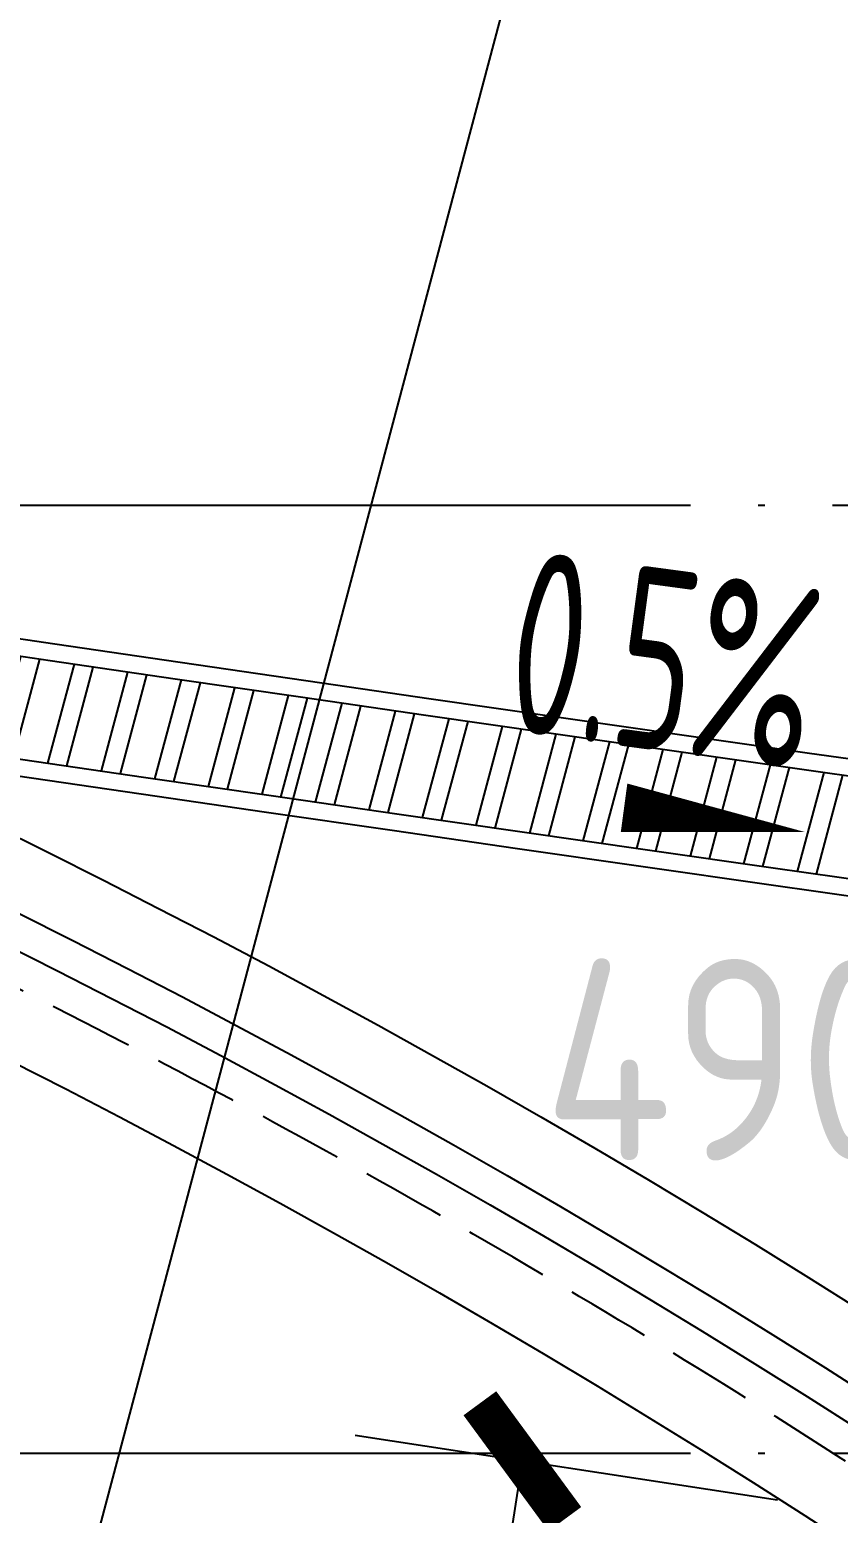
# Model space of a CAD drawing. Header units: inches. Extents: x 0 to 1813292486, y 0 to 3473589894.
# Drawn here: x 600520291 to 600522681, y 3473201040 to 3473205422 of the extents above; entities that cross this region are included whole.
import ezdxf

# ---------------------------------------------------------------- set-up
doc = ezdxf.new("R2010")
doc.units = ezdxf.units.IN
doc.header["$LTSCALE"] = 1000
doc.header["$MEASUREMENT"] = 0
doc.linetypes.add('AX-MALL-GIRD-200$0$DOTE', pattern=[2.42, 2, -0.2, 0.02, -0.2])
doc.linetypes.add('AX-MALL-WALL-P02-QT$0$DASH', pattern=[0.35, 0.25, -0.1])
for name, color, linetype in [('A-Anno-Note', 241, 'Continuous'), ('AX-MALL-DIM-P02$0$A-Anno-Dims', 3, 'Continuous'), ('AX-MALL-DIM-P02$0$A-Anno-Note', 241, 'Continuous'), ('AX-MALL-DIM-P02$0$A-Detl-Thin', 131, 'Continuous'), ('AX-MALL-DIM-SY-P02$0$DIM_IDEN', 3, 'Continuous'), ('AX-MALL-GIRD-200$0$A-Grid', 222, 'AX-MALL-GIRD-200$0$DOTE'), ('AX-MALL-P02-200$0$A-Anno-Note', 241, 'Continuous'), ('AX-MALL-WALL-P02$0$A-Anno-Note', 241, 'Continuous'), ('AX-MALL-WALL-P02-QT$0$A-Detl-Fine', 152, 'Continuous'), ('AX-MALL-WALL-P02-QT$0$A-Detl-Patt', 8, 'Continuous'), ('AX-MALL-WALL-P02-QT$0$A-Detl-Thin', 131, 'Continuous'), ('AX-MALL-WALL-P02-QT$0$A-Hdrl', 31, 'Continuous'), ('AX-MALL-WALL-P02-QT$0$A-Wind', 4, 'Continuous'), ('AX-MALL-ZTKD-P02$0$A-Anno-Note', 241, 'Continuous')]:
    doc.layers.add(name, color=color, linetype=linetype)
doc.styles.add('AX-MALL-DIM-P02$0$_TCH_DIM', font='gbenor.shx')
doc.styles.add('AX-MALL-DIM-P02$0$_TCH_DIM_T3', font='gbenor.shx')
doc.dimstyles.new('AX-MALL-DIM-P02$0$_TCH_ARCH&&200', dxfattribs={"dimtxt": 595, "dimasz": 300, "dimexe": 500, "dimexo": 500, "dimgap": 152.5, "dimtad": 1, "dimdec": 0, "dimzin": 0, "dimdsep": 46, "dimtxsty": 'AX-MALL-DIM-P02$0$_TCH_DIM_T3', "dimblk": 'AX-MALL-DIM-P02$0$_ArchTick', "dimcen": 0.09, "dimclrt": 7, "dimazin": 2, "dimtfac": 1, "dimtdec": 0, "dimtix": 1, "dimtmove": 2, "dimatfit": 3, "dimfxl": 500, "dimtolj": 1, "dimtzin": 0, "dimarcsym": 0})

# ---------------------------------------------------------------- blocks, each defined once
blk = doc.blocks.new('AX-MALL-GIRD-200')
at = {"layer": 'AX-MALL-GIRD-200$0$A-Grid'}
for p, q in [((600215588.6, 3473125707.5), (600573484.6, 3472992380.8)), ((600214611.2, 3473123083.7), (600572507.2, 3472989756.9))]:
    blk.add_line(p, q, dxfattribs=at)
blk = doc.blocks.new('AX-MALL-WALL-P02-QT$0$tj')
at = {"layer": 'AX-MALL-WALL-P02-QT$0$A-Detl-Patt'}
h = blk.add_hatch(dxfattribs=at)
h.set_pattern_fill('STEEL', color=256, scale=100, angle=50.4318)
h.set_pattern_definition([(75, (-14278.2, 156289.83), (-153.340725, 41.08752), []), (75, (-14317.88, 156358.57), (-153.340725, 41.08752), [])])
edge = h.paths.add_edge_path()
edge.add_line((88101.3, 47666.6), (87883.9, 47459.8))
edge.add_line((87883.9, 47459.8), (91571.5, 43584.6))
edge.add_arc((262949.4, 558937.7), 543101.4, 251.605736, 260.028867)
edge.add_arc((172180.8, -2862.1), 27100, 64.71287, 96.9316, ccw=False)
edge.add_arc((262949, 558936.3), 543100, 261.615511, 271.725148)
edge.add_line((279299, 16082.5), (279299, 16382.7))
edge.add_arc((262949, 558936.3), 542800, 261.620204, 271.726101, ccw=False)
edge.add_arc((172180.8, -2862.1), 27400, 64.80632, 96.83816)
edge.add_arc((262949.4, 558937.7), 542801.4, 251.613639, 260.024173, ccw=False)
edge.add_line((91737.3, 43845.7), (88101.3, 47666.6))
at = {"layer": 'AX-MALL-WALL-P02-QT$0$A-Detl-Fine'}
blk.add_lwpolyline([(163880.2, 16043.8, -0.639724), (164869.7, 22505.3, -0.219718), (186748.3, 19154.9, -0.639724), (185758.8, 12693.4, -0.219718)], format="xyb", close=True, dxfattribs=at)
at = {"layer": 'AX-MALL-WALL-P02-QT$0$A-Detl-Patt'}
blk.add_lwpolyline([(88103, 47737.3), (87813.2, 47461.6), (91543.9, 43541.1, 0.036779), (168908.9, 23989.2, -0.141654), (183742.1, 21592.7, 0.044166), (279349, 16034), (279349, 16434.2, -0.044144), (183859, 21979.8, 0.140545), (168919.8, 24393.5, -0.036705), (91764.9, 43889.2), (88103, 47737.3)], format="xyb", dxfattribs=at)
blk.add_lwpolyline([(88101.3, 47666.6), (87883.9, 47459.8), (91571.5, 43584.6, 0.036769), (168910.3, 24039.8, -0.141514), (183756.7, 21641.1, 0.04414), (279299, 16082.5), (279299, 16382.7, -0.044124), (183844.5, 21931.4, 0.140683), (168918.5, 24342.9, -0.036714), (91737.3, 43845.7)], format="xyb", close=True, dxfattribs=at)
at = {"layer": 'AX-MALL-WALL-P02-QT$0$A-Detl-Patt', "linetype": 'AX-MALL-WALL-P02-QT$0$DASH'}
blk.add_lwpolyline([(163769.8, 15877, -0.639724), (164814.3, 22697.5, -0.219718), (186858.6, 19321.7, -0.639724), (185814.2, 12501.2, -0.219718)], format="xyb", close=True, dxfattribs=at)
at = {"layer": 'AX-MALL-WALL-P02-QT$0$A-Detl-Thin'}
blk.add_lwpolyline([(163549.1, 15543.4, -0.639724), (164703.5, 23081.8, -0.219718), (187079.4, 19655.3, -0.639724), (185925, 12116.8, -0.219718)], format="xyb", close=True, dxfattribs=at)
at = {"layer": 'AX-MALL-WALL-P02-QT$0$A-Hdrl', "ltscale": 6}
for points in [[(163659.5, 15710.2, -0.639724), (164758.9, 22889.6, -0.219718), (186969, 19488.5, -0.639724), (185869.6, 12309, -0.219718)], [(163714.6, 15793.6, -0.639724), (164786.6, 22793.6, -0.219718), (186913.8, 19405.1, -0.639724), (185841.9, 12405.1, -0.219718)]]:
    blk.add_lwpolyline(points, format="xyb", close=True, dxfattribs=at)
blk = doc.blocks.new('AX-MALL-WALL-P02-QT')
at = {"layer": 'AX-MALL-WALL-P02-QT$0$A-Detl-Thin', "rotation": 339.5681613091762}
blk.add_blockref('AX-MALL-WALL-P02-QT$0$tj', (600144118.7, 3473128496.3), dxfattribs=at)
at = {"layer": 'AX-MALL-WALL-P02-QT$0$A-Wind'}
blk.add_blockref('AX-MALL-GIRD-200', (0, 0), dxfattribs=at)
blk = doc.blocks.new('AX-MALL-WALL-P02')
at = {"layer": 'AX-MALL-WALL-P02$0$A-Anno-Note'}
blk.add_blockref('AX-MALL-WALL-P02-QT', (0, 0), dxfattribs=at)
blk = doc.blocks.new('AX-MALL-ZTKD-P02')
at = {"layer": 'AX-MALL-ZTKD-P02$0$A-Anno-Note'}
blk.add_blockref('AX-MALL-GIRD-200', (0, 0), dxfattribs=at)
blk = doc.blocks.new('AX-MALL-DIM-SY-P02')
at = {"layer": 'AX-MALL-DIM-SY-P02$0$DIM_IDEN'}
blk.add_line((600327127.2, 3473087183.4), (600323188.1, 3473081623.7), dxfattribs=at)
blk = doc.blocks.new('AX-MALL-DIM-P02$0$_ArchTick')
at = {"color": 0, "linetype": 'ByBlock', "const_width": 0.4}
blk.add_lwpolyline([(-0.5, -0.5), (0.5, 0.5)], dxfattribs=at)
blk = doc.blocks.new('*D1629')
at = {"layer": 'AX-MALL-DIM-P02$0$A-Anno-Dims', "color": 0, "lineweight": -2, "transparency": 16777216}
for p, q in [((600325530.1, 3473081614.8), (600324427.2, 3473082229.7)), ((600321504.2, 3473075959.4), (600324863.9, 3473081986.2)), ((600322170.3, 3473075588.1), (600321067.5, 3473076202.9))]:
    blk.add_line(p, q, dxfattribs=at)
at = {"layer": 'AX-MALL-DIM-P02$0$A-Anno-Dims', "color": 0, "lineweight": -2, "transparency": 16777216, "xscale": 300, "yscale": 300, "zscale": 300}
for p, rotation in [((600324863.9, 3473081986.2), 60.86174630320336), ((600321504.2, 3473075959.4), 240.8617463032033)]:
    blk.add_blockref('AX-MALL-DIM-P02$0$_ArchTick', p, dxfattribs=dict(at, rotation=rotation))
at = {"layer": 'AX-MALL-DIM-P02$0$A-Anno-Dims', "color": 7, "transparency": 16777216, "insert": (600322791, 3473079191.9), "char_height": 595, "attachment_point": 5, "rotation": 60.8617, "style": 'AX-MALL-DIM-P02$0$_TCH_DIM_T3'}
blk.add_mtext('\\A1;6900', dxfattribs=at)
blk = doc.blocks.new('*D1638')
at = {"layer": 'AX-MALL-DIM-P02$0$A-Anno-Dims', "color": 0, "lineweight": -2, "transparency": 16777216}
for p, q in [((600326141.3, 3473081839.9), (600326416, 3473082577.2)), ((600326600.8, 3473081668.8), (600326875.5, 3473082406.1)), ((600326241.4, 3473082108.7), (600326700.9, 3473081937.5))]:
    blk.add_line(p, q, dxfattribs=at)
at = {"layer": 'AX-MALL-DIM-P02$0$A-Anno-Dims', "color": 0, "lineweight": -2, "transparency": 16777216, "xscale": 300, "yscale": 300, "zscale": 300}
for p, rotation in [((600326241.4, 3473082108.7), 159.568161319061), ((600326700.9, 3473081937.5), 339.568161319061)]:
    blk.add_blockref('AX-MALL-DIM-P02$0$_ArchTick', p, dxfattribs=dict(at, rotation=rotation))
at = {"layer": 'AX-MALL-DIM-P02$0$A-Anno-Dims', "color": 7, "transparency": 16777216, "insert": (600325851.9, 3473082883.4), "char_height": 595, "attachment_point": 5, "rotation": 339.5682, "style": 'AX-MALL-DIM-P02$0$_TCH_DIM_T3'}
blk.add_mtext('\\A1;490', dxfattribs=at)
blk = doc.blocks.new('AX-MALL-DIM-P02')
at = {"layer": 'AX-MALL-DIM-P02$0$A-Anno-Dims'}
blk.add_lwpolyline([(600325724.3, 3473083740.5, 0, 0, 0), (600326295.6, 3473083435.5, 0, 144, 0), (600325819.3, 3473083689.8, 0, 0, 0)], format="xyseb", dxfattribs=at)
blk.add_blockref('AX-MALL-DIM-SY-P02', (0, 0), dxfattribs=at)
at = {"layer": 'AX-MALL-DIM-P02$0$A-Detl-Thin'}
blk.add_blockref('AX-MALL-ZTKD-P02', (0, 0), dxfattribs=at)
at = {"layer": 'AX-MALL-DIM-P02$0$A-Anno-Note', "style": 'AX-MALL-DIM-P02$0$_TCH_DIM', "width": 0.7}
blk.add_text('0.5%', height=535.5, rotation=331.9053, dxfattribs=at).set_placement((600325559.4, 3473084032.8))
at = {"layer": 'AX-MALL-DIM-P02$0$A-Anno-Dims'}
dim = blk.add_linear_dim(base=(600326700.9, 3473081937.5), p1=(600325966.8, 3473081371.4), p2=(600326426.3, 3473081200.2), angle=339.5682, dimstyle='AX-MALL-DIM-P02$0$_TCH_ARCH&&200', dxfattribs=at)
dim.commit()
dim.dimension.update_dxf_attribs({"geometry": '*D1638', "text_midpoint": (600325851.9, 3473082883.4), "dimtype": 129})
dim = blk.add_aligned_dim(p1=(600322607, 3473075344.6), p2=(600325966.8, 3473081371.4), distance=1262.7, dimstyle='AX-MALL-DIM-P02$0$_TCH_ARCH&&200', dxfattribs=at)
dim.commit()
dim.dimension.update_dxf_attribs({"geometry": '*D1629', "text_midpoint": (600322791, 3473079191.9)})
blk = doc.blocks.new('AX-MALL-P02-200')
at = {"layer": 'AX-MALL-P02-200$0$A-Anno-Note'}
blk.add_blockref('AX-MALL-WALL-P02', (0, 0), dxfattribs=at)
blk.add_blockref('AX-MALL-DIM-P02', (0, 0), dxfattribs=at)

msp = doc.modelspace()

# ---------------------------------------------------------------- block references
at = {"layer": 'A-Anno-Note', "rotation": 20.43183869077545}
msp.add_blockref('AX-MALL-P02-200', (1250392458.5, 9048125.7), dxfattribs=at)

doc.saveas('drawing.dxf')
